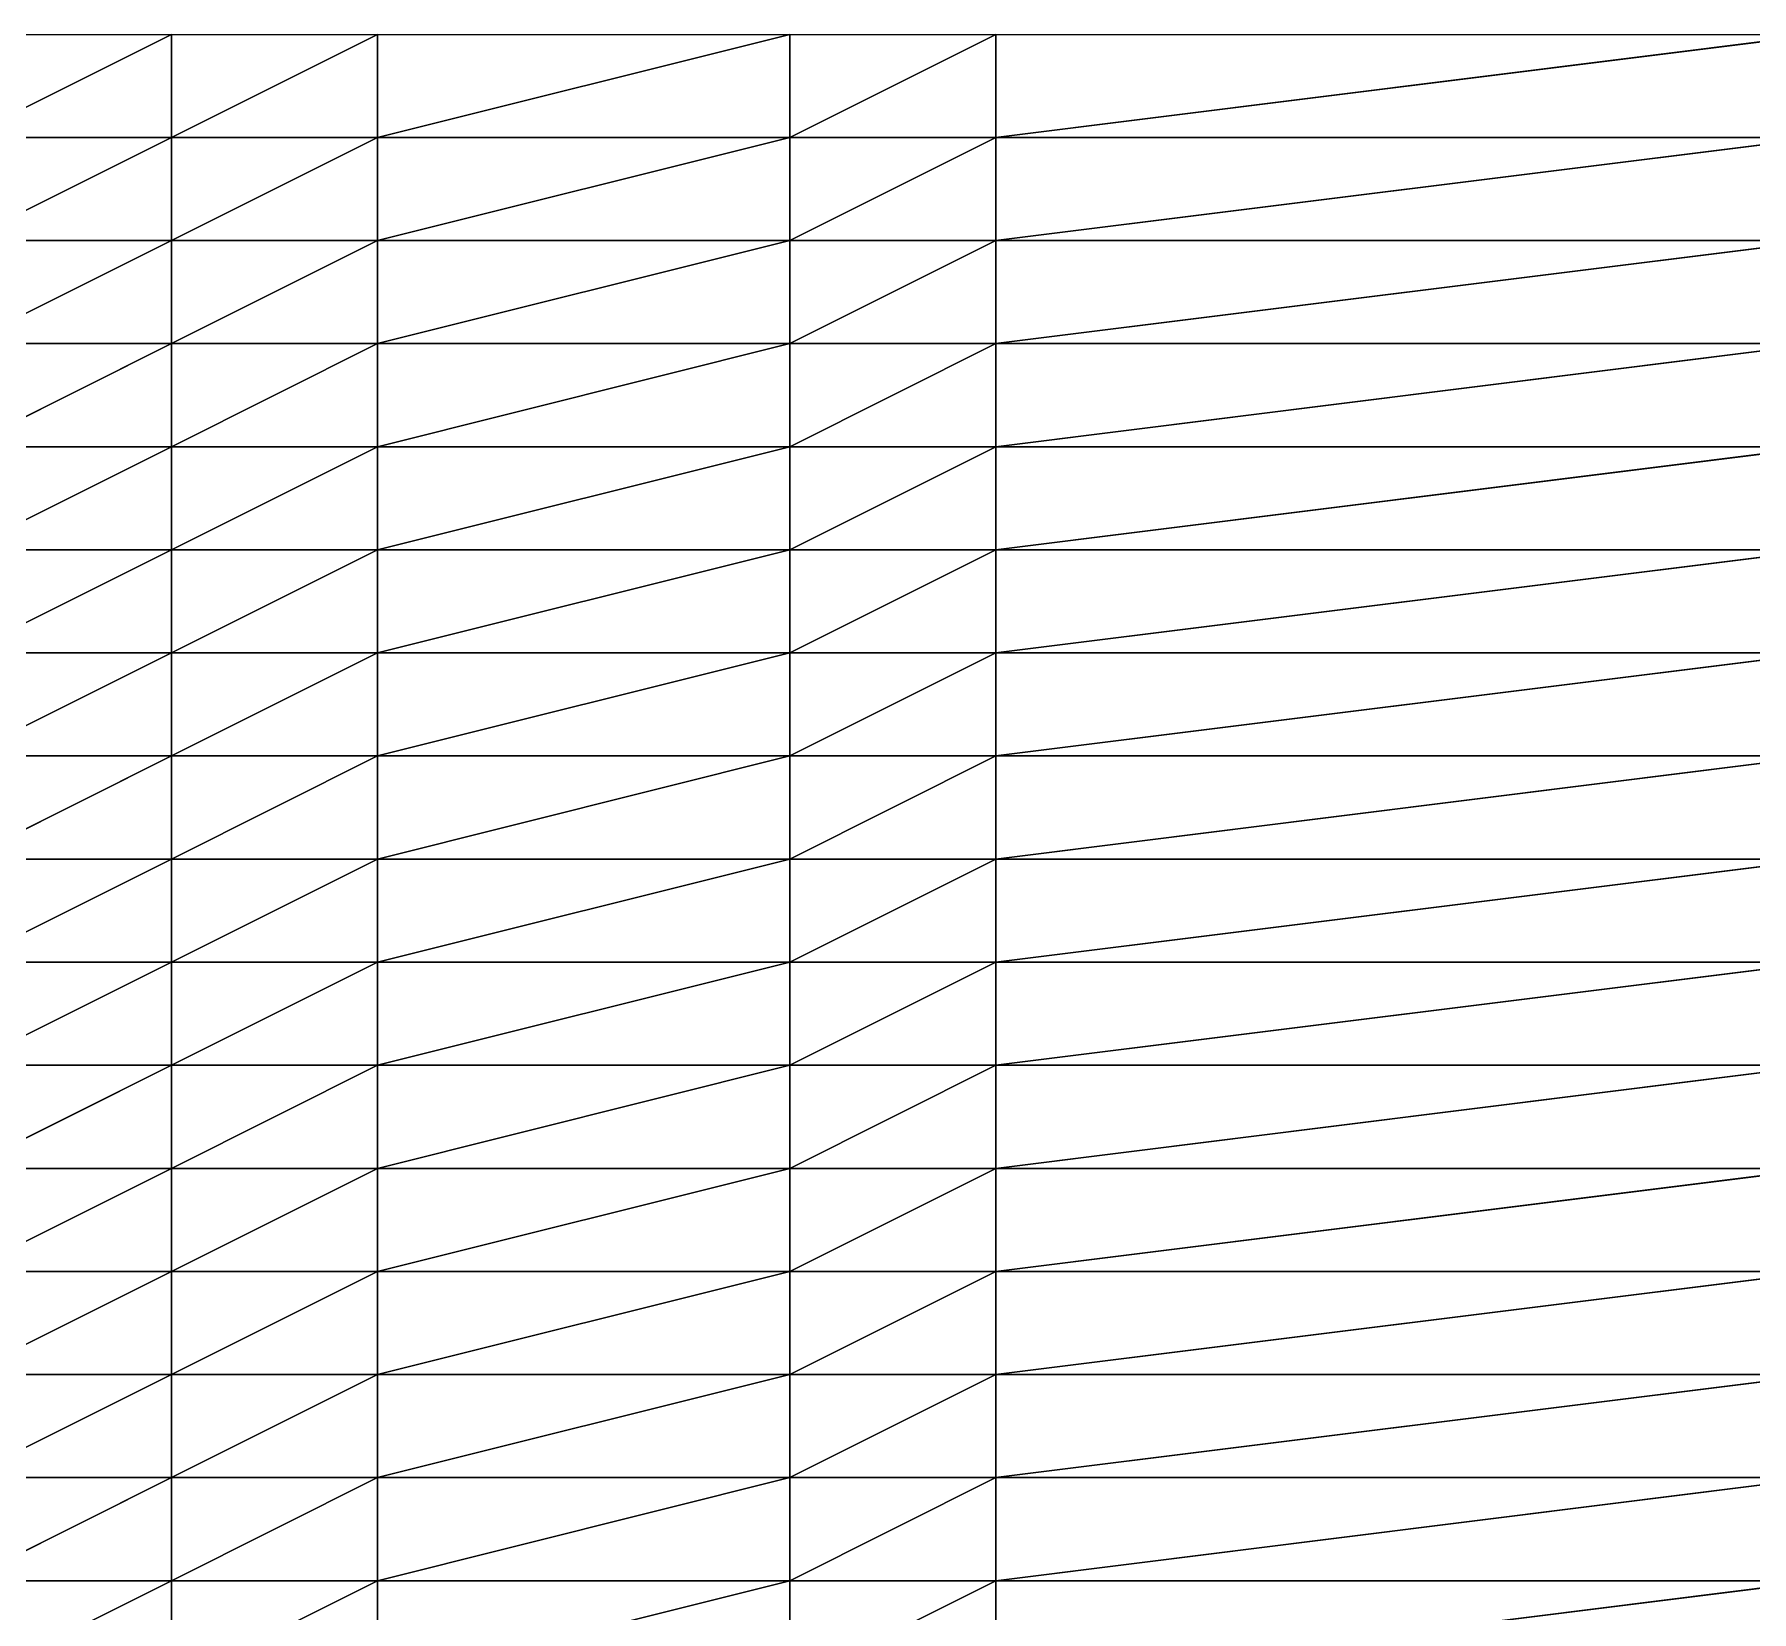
# Model space of a CAD drawing. Header units: metres. Extents: x -2000 to 14750, y -2250 to 1500.
# Drawn here: x 10584 to 12667, y -413 to 1500 of the extents above; entities that cross this region are included whole.
import ezdxf

# ---------------------------------------------------------------- set-up
doc = ezdxf.new("R2010")
doc.units = ezdxf.units.M

msp = doc.modelspace()

# ---------------------------------------------------------------- linework, layer by layer
for p, q in [((10750, 1500, -6502.1377), (10500, 1375, -6492.6436)), ((10500, 1500, -6490.625), (10750, 1500, -6502.1377)), ((10500, 1375, -6492.6436), (10750, 1500, -6502.1377)), ((11000, 1500, -6497.3267), (10750, 1375, -6499.849)), ((10750, 1375, -6499.849), (10750, 1500, -6502.1377)), ((10750, 1500, -6502.1377), (11000, 1500, -6497.3267)), ((10750, 1375, -6499.849), (11000, 1500, -6497.3267)), ((10750, 1500, -6502.1377), (10750, 1375, -6499.849)), ((11500, 1500, -6559.6924), (11000, 1375, -6498.6724)), ((11000, 1375, -6498.6724), (11000, 1500, -6497.3267)), ((11000, 1500, -6497.3267), (11500, 1500, -6559.6924)), ((11000, 1375, -6498.6724), (11500, 1500, -6559.6924)), ((11000, 1500, -6497.3267), (11000, 1375, -6498.6724)), ((11750, 1500, -6411.995), (11500, 1375, -6535.0327)), ((11500, 1375, -6535.0327), (11500, 1500, -6559.6924)), ((11500, 1500, -6559.6924), (11750, 1500, -6411.995)), ((11500, 1375, -6535.0327), (11750, 1500, -6411.995)), ((11500, 1500, -6559.6924), (11500, 1375, -6535.0327)), ((12750, 1500, -6484.8574), (11750, 1375, -6415.735)), ((11750, 1375, -6415.735), (11750, 1500, -6411.995)), ((11750, 1500, -6411.995), (12750, 1500, -6484.8574)), ((11750, 1375, -6415.735), (12750, 1500, -6484.8574)), ((11750, 1500, -6411.995), (11750, 1375, -6415.735)), ((10750, 1375, -6499.849), (10500, 1375, -6492.6436)), ((10750, 1375, -6499.849), (10500, 1250, -6493.486)), ((10500, 1375, -6492.6436), (10750, 1375, -6499.849)), ((10500, 1250, -6493.486), (10750, 1375, -6499.849)), ((11000, 1375, -6498.6724), (10750, 1375, -6499.849)), ((11000, 1375, -6498.6724), (10750, 1250, -6500.11)), ((10750, 1250, -6500.11), (10750, 1375, -6499.849)), ((10750, 1375, -6499.849), (11000, 1375, -6498.6724)), ((10750, 1250, -6500.11), (11000, 1375, -6498.6724)), ((10750, 1375, -6499.849), (10750, 1250, -6500.11)), ((11500, 1375, -6535.0327), (11000, 1375, -6498.6724)), ((11500, 1375, -6535.0327), (11000, 1250, -6493.8247)), ((11000, 1250, -6493.8247), (11000, 1375, -6498.6724)), ((11000, 1375, -6498.6724), (11500, 1375, -6535.0327)), ((11000, 1250, -6493.8247), (11500, 1375, -6535.0327)), ((11000, 1375, -6498.6724), (11000, 1250, -6493.8247)), ((11750, 1375, -6415.735), (11500, 1375, -6535.0327)), ((11750, 1375, -6415.735), (11500, 1250, -6495.4404)), ((11500, 1250, -6495.4404), (11500, 1375, -6535.0327)), ((11500, 1375, -6535.0327), (11750, 1375, -6415.735)), ((11500, 1250, -6495.4404), (11750, 1375, -6415.735)), ((11500, 1375, -6535.0327), (11500, 1250, -6495.4404)), ((12750, 1375, -6487.0405), (11750, 1375, -6415.735)), ((12750, 1375, -6487.0405), (11750, 1250, -6424.437)), ((11750, 1250, -6424.437), (11750, 1375, -6415.735)), ((11750, 1375, -6415.735), (12750, 1375, -6487.0405)), ((11750, 1250, -6424.437), (12750, 1375, -6487.0405)), ((11750, 1375, -6415.735), (11750, 1250, -6424.437)), ((10750, 1250, -6500.11), (10500, 1250, -6493.486)), ((10750, 1250, -6500.11), (10500, 1125, -6492.4014)), ((10500, 1250, -6493.486), (10750, 1250, -6500.11)), ((10500, 1125, -6492.4014), (10750, 1250, -6500.11)), ((11000, 1250, -6493.8247), (10750, 1250, -6500.11)), ((11000, 1250, -6493.8247), (10750, 1125, -6498.1733)), ((10750, 1125, -6498.1733), (10750, 1250, -6500.11)), ((10750, 1250, -6500.11), (11000, 1250, -6493.8247)), ((10750, 1125, -6498.1733), (11000, 1250, -6493.8247)), ((10750, 1250, -6500.11), (10750, 1125, -6498.1733)), ((11500, 1250, -6495.4404), (11000, 1250, -6493.8247)), ((11500, 1250, -6495.4404), (11000, 1125, -6495.8022)), ((11000, 1125, -6495.8022), (11000, 1250, -6493.8247)), ((11000, 1250, -6493.8247), (11500, 1250, -6495.4404)), ((11000, 1125, -6495.8022), (11500, 1250, -6495.4404)), ((11000, 1250, -6493.8247), (11000, 1125, -6495.8022)), ((11750, 1250, -6424.437), (11500, 1250, -6495.4404)), ((11750, 1250, -6424.437), (11500, 1125, -6455.0337)), ((11500, 1125, -6455.0337), (11500, 1250, -6495.4404)), ((11500, 1250, -6495.4404), (11750, 1250, -6424.437)), ((11500, 1125, -6455.0337), (11750, 1250, -6424.437)), ((11500, 1250, -6495.4404), (11500, 1125, -6455.0337)), ((12750, 1250, -6491.1104), (11750, 1250, -6424.437)), ((12750, 1250, -6491.1104), (11750, 1125, -6438.5957)), ((11750, 1125, -6438.5957), (11750, 1250, -6424.437)), ((11750, 1250, -6424.437), (12750, 1250, -6491.1104)), ((11750, 1125, -6438.5957), (12750, 1250, -6491.1104)), ((11750, 1250, -6424.437), (11750, 1125, -6438.5957)), ((10750, 1125, -6498.1733), (10500, 1125, -6492.4014)), ((10750, 1125, -6498.1733), (10500, 1000, -6495.569)), ((10500, 1125, -6492.4014), (10750, 1125, -6498.1733)), ((10500, 1000, -6495.569), (10750, 1125, -6498.1733)), ((11000, 1125, -6495.8022), (10750, 1125, -6498.1733)), ((11000, 1125, -6495.8022), (10750, 1000, -6494.452)), ((10750, 1000, -6494.452), (10750, 1125, -6498.1733)), ((10750, 1125, -6498.1733), (11000, 1125, -6495.8022)), ((10750, 1000, -6494.452), (11000, 1125, -6495.8022)), ((10750, 1125, -6498.1733), (10750, 1000, -6494.452)), ((11500, 1125, -6455.0337), (11000, 1125, -6495.8022)), ((11500, 1125, -6455.0337), (11000, 1000, -6494.145)), ((11000, 1000, -6494.145), (11000, 1125, -6495.8022)), ((11000, 1125, -6495.8022), (11500, 1125, -6455.0337)), ((11000, 1000, -6494.145), (11500, 1125, -6455.0337)), ((11000, 1125, -6495.8022), (11000, 1000, -6494.145)), ((11750, 1125, -6438.5957), (11500, 1125, -6455.0337)), ((11750, 1125, -6438.5957), (11500, 1000, -6428.0625)), ((11500, 1000, -6428.0625), (11500, 1125, -6455.0337)), ((11500, 1125, -6455.0337), (11750, 1125, -6438.5957)), ((11500, 1000, -6428.0625), (11750, 1125, -6438.5957)), ((11500, 1125, -6455.0337), (11500, 1000, -6428.0625)), ((12750, 1125, -6499.007), (11750, 1125, -6438.5957)), ((12750, 1125, -6499.007), (11750, 1000, -6451.408)), ((11750, 1000, -6451.408), (11750, 1125, -6438.5957)), ((11750, 1125, -6438.5957), (12750, 1125, -6499.007)), ((11750, 1000, -6451.408), (12750, 1125, -6499.007)), ((11750, 1125, -6438.5957), (11750, 1000, -6451.408)), ((10750, 1000, -6494.452), (10500, 1000, -6495.569)), ((10750, 1000, -6494.452), (10500, 875, -6499.936)), ((10500, 1000, -6495.569), (10750, 1000, -6494.452)), ((10500, 875, -6499.936), (10750, 1000, -6494.452)), ((11000, 1000, -6494.145), (10750, 1000, -6494.452)), ((11000, 1000, -6494.145), (10750, 875, -6490.8403)), ((10750, 875, -6490.8403), (10750, 1000, -6494.452)), ((10750, 1000, -6494.452), (11000, 1000, -6494.145)), ((10750, 875, -6490.8403), (11000, 1000, -6494.145)), ((10750, 1000, -6494.452), (10750, 875, -6490.8403)), ((11500, 1000, -6428.0625), (11000, 1000, -6494.145)), ((11500, 1000, -6428.0625), (11000, 875, -6490.6436)), ((11000, 875, -6490.6436), (11000, 1000, -6494.145)), ((11000, 1000, -6494.145), (11500, 1000, -6428.0625)), ((11000, 875, -6490.6436), (11500, 1000, -6428.0625)), ((11000, 1000, -6494.145), (11000, 875, -6490.6436)), ((11750, 1000, -6451.408), (11500, 1000, -6428.0625)), ((11750, 1000, -6451.408), (11500, 875, -6418.742)), ((11500, 875, -6418.742), (11500, 1000, -6428.0625)), ((11500, 1000, -6428.0625), (11750, 1000, -6451.408)), ((11500, 875, -6418.742), (11750, 1000, -6451.408)), ((11500, 1000, -6428.0625), (11500, 875, -6418.742)), ((12750, 1000, -6499.638), (11750, 1000, -6451.408)), ((12750, 1000, -6499.638), (11750, 875, -6466.089)), ((11750, 875, -6466.089), (11750, 1000, -6451.408)), ((11750, 1000, -6451.408), (12750, 1000, -6499.638)), ((11750, 875, -6466.089), (12750, 1000, -6499.638)), ((11750, 1000, -6451.408), (11750, 875, -6466.089)), ((10750, 875, -6490.8403), (10500, 875, -6499.936)), ((10750, 875, -6490.8403), (10500, 750, -6500.444)), ((10500, 875, -6499.936), (10750, 875, -6490.8403)), ((10500, 750, -6500.444), (10750, 875, -6490.8403)), ((11000, 875, -6490.6436), (10750, 875, -6490.8403)), ((11000, 875, -6490.6436), (10750, 750, -6485.965)), ((10750, 750, -6485.965), (10750, 875, -6490.8403)), ((10750, 875, -6490.8403), (11000, 875, -6490.6436)), ((10750, 750, -6485.965), (11000, 875, -6490.6436)), ((10750, 875, -6490.8403), (10750, 750, -6485.965)), ((11500, 875, -6418.742), (11000, 875, -6490.6436)), ((11500, 875, -6418.742), (11000, 750, -6489.54)), ((11000, 750, -6489.54), (11000, 875, -6490.6436)), ((11000, 875, -6490.6436), (11500, 875, -6418.742)), ((11000, 750, -6489.54), (11500, 875, -6418.742)), ((11000, 875, -6490.6436), (11000, 750, -6489.54)), ((11750, 875, -6466.089), (11500, 875, -6418.742)), ((11750, 875, -6466.089), (11500, 750, -6417.291)), ((11500, 750, -6417.291), (11500, 875, -6418.742)), ((11500, 875, -6418.742), (11750, 875, -6466.089)), ((11500, 750, -6417.291), (11750, 875, -6466.089)), ((11500, 875, -6418.742), (11500, 750, -6417.291)), ((12750, 875, -6495.7886), (11750, 875, -6466.089)), ((12750, 875, -6495.7886), (11750, 750, -6478.16)), ((11750, 750, -6478.16), (11750, 875, -6466.089)), ((11750, 875, -6466.089), (12750, 875, -6495.7886)), ((11750, 750, -6478.16), (12750, 875, -6495.7886)), ((11750, 875, -6466.089), (11750, 750, -6478.16)), ((10750, 750, -6485.965), (10500, 750, -6500.444)), ((10750, 750, -6485.965), (10500, 625, -6500.3115)), ((10500, 750, -6500.444), (10750, 750, -6485.965)), ((10500, 625, -6500.3115), (10750, 750, -6485.965)), ((11000, 750, -6489.54), (10750, 750, -6485.965)), ((11000, 750, -6489.54), (10750, 625, -6491.9663)), ((10750, 625, -6491.9663), (10750, 750, -6485.965)), ((10750, 750, -6485.965), (11000, 750, -6489.54)), ((10750, 625, -6491.9663), (11000, 750, -6489.54)), ((10750, 750, -6485.965), (10750, 625, -6491.9663)), ((11500, 750, -6417.291), (11000, 750, -6489.54)), ((11500, 750, -6417.291), (11000, 625, -6489.76)), ((11000, 625, -6489.76), (11000, 750, -6489.54)), ((11000, 750, -6489.54), (11500, 750, -6417.291)), ((11000, 625, -6489.76), (11500, 750, -6417.291)), ((11000, 750, -6489.54), (11000, 625, -6489.76)), ((11750, 750, -6478.16), (11500, 750, -6417.291)), ((11750, 750, -6478.16), (11500, 625, -6429.0513)), ((11500, 625, -6429.0513), (11500, 750, -6417.291)), ((11500, 750, -6417.291), (11750, 750, -6478.16)), ((11500, 625, -6429.0513), (11750, 750, -6478.16)), ((11500, 750, -6417.291), (11500, 625, -6429.0513)), ((12750, 750, -6490.3364), (11750, 750, -6478.16)), ((12750, 750, -6490.3364), (11750, 625, -6497.1206)), ((11750, 625, -6497.1206), (11750, 750, -6478.16)), ((11750, 750, -6478.16), (12750, 750, -6490.3364)), ((11750, 625, -6497.1206), (12750, 750, -6490.3364)), ((11750, 750, -6478.16), (11750, 625, -6497.1206)), ((10750, 625, -6491.9663), (10500, 625, -6500.3115)), ((10750, 625, -6491.9663), (10500, 500, -6500.5586)), ((10500, 625, -6500.3115), (10750, 625, -6491.9663)), ((10500, 500, -6500.5586), (10750, 625, -6491.9663)), ((11000, 625, -6489.76), (10750, 625, -6491.9663)), ((11000, 625, -6489.76), (10750, 500, -6495.793)), ((10750, 500, -6495.793), (10750, 625, -6491.9663)), ((10750, 625, -6491.9663), (11000, 625, -6489.76)), ((10750, 500, -6495.793), (11000, 625, -6489.76)), ((10750, 625, -6491.9663), (10750, 500, -6495.793)), ((11500, 625, -6429.0513), (11000, 625, -6489.76)), ((11500, 625, -6429.0513), (11000, 500, -6496.846)), ((11000, 500, -6496.846), (11000, 625, -6489.76)), ((11000, 625, -6489.76), (11500, 625, -6429.0513)), ((11000, 500, -6496.846), (11500, 625, -6429.0513)), ((11000, 625, -6489.76), (11000, 500, -6496.846)), ((11750, 625, -6497.1206), (11500, 625, -6429.0513)), ((11750, 625, -6497.1206), (11500, 500, -6449.5225)), ((11500, 500, -6449.5225), (11500, 625, -6429.0513)), ((11500, 625, -6429.0513), (11750, 625, -6497.1206)), ((11500, 500, -6449.5225), (11750, 625, -6497.1206)), ((11500, 625, -6429.0513), (11500, 500, -6449.5225)), ((12750, 625, -6489.0825), (11750, 625, -6497.1206)), ((12750, 625, -6489.0825), (11750, 500, -6511.586)), ((11750, 500, -6511.586), (11750, 625, -6497.1206)), ((11750, 625, -6497.1206), (12750, 625, -6489.0825)), ((11750, 500, -6511.586), (12750, 625, -6489.0825)), ((11750, 625, -6497.1206), (11750, 500, -6511.586)), ((10750, 500, -6495.793), (10500, 500, -6500.5586)), ((10750, 500, -6495.793), (10500, 375, -6503.2773)), ((10500, 500, -6500.5586), (10750, 500, -6495.793)), ((10500, 375, -6503.2773), (10750, 500, -6495.793)), ((11000, 500, -6496.846), (10750, 500, -6495.793)), ((11000, 500, -6496.846), (10750, 375, -6501.625)), ((10750, 375, -6501.625), (10750, 500, -6495.793)), ((10750, 500, -6495.793), (11000, 500, -6496.846)), ((10750, 375, -6501.625), (11000, 500, -6496.846)), ((10750, 500, -6495.793), (10750, 375, -6501.625)), ((11500, 500, -6449.5225), (11000, 500, -6496.846)), ((11500, 500, -6449.5225), (11000, 375, -6505.443)), ((11000, 375, -6505.443), (11000, 500, -6496.846)), ((11000, 500, -6496.846), (11500, 500, -6449.5225)), ((11000, 375, -6505.443), (11500, 500, -6449.5225)), ((11000, 500, -6496.846), (11000, 375, -6505.443)), ((11750, 500, -6511.586), (11500, 500, -6449.5225)), ((11750, 500, -6511.586), (11500, 375, -6482.4907)), ((11500, 375, -6482.4907), (11500, 500, -6449.5225)), ((11500, 500, -6449.5225), (11750, 500, -6511.586)), ((11500, 375, -6482.4907), (11750, 500, -6511.586)), ((11500, 500, -6449.5225), (11500, 375, -6482.4907)), ((12750, 500, -6485.878), (11750, 500, -6511.586)), ((12750, 500, -6485.878), (11750, 375, -6527.159)), ((11750, 375, -6527.159), (11750, 500, -6511.586)), ((11750, 500, -6511.586), (12750, 500, -6485.878)), ((11750, 375, -6527.159), (12750, 500, -6485.878)), ((11750, 500, -6511.586), (11750, 375, -6527.159)), ((10750, 375, -6501.625), (10500, 375, -6503.2773)), ((10750, 375, -6501.625), (10500, 250, -6506.5093)), ((10500, 375, -6503.2773), (10750, 375, -6501.625)), ((10500, 250, -6506.5093), (10750, 375, -6501.625)), ((11000, 375, -6505.443), (10750, 375, -6501.625)), ((11000, 375, -6505.443), (10750, 250, -6504.2666)), ((10750, 250, -6504.2666), (10750, 375, -6501.625)), ((10750, 375, -6501.625), (11000, 375, -6505.443)), ((10750, 250, -6504.2666), (11000, 375, -6505.443)), ((10750, 375, -6501.625), (10750, 250, -6504.2666)), ((11500, 375, -6482.4907), (11000, 375, -6505.443)), ((11500, 375, -6482.4907), (11000, 250, -6511.934)), ((11000, 250, -6511.934), (11000, 375, -6505.443)), ((11000, 375, -6505.443), (11500, 375, -6482.4907)), ((11000, 250, -6511.934), (11500, 375, -6482.4907)), ((11000, 375, -6505.443), (11000, 250, -6511.934)), ((11750, 375, -6527.159), (11500, 375, -6482.4907)), ((11750, 375, -6527.159), (11500, 250, -6519.716)), ((11500, 250, -6519.716), (11500, 375, -6482.4907)), ((11500, 375, -6482.4907), (11750, 375, -6527.159)), ((11500, 250, -6519.716), (11750, 375, -6527.159)), ((11500, 375, -6482.4907), (11500, 250, -6519.716)), ((12750, 375, -6487.21), (11750, 375, -6527.159)), ((12750, 375, -6487.21), (11750, 250, -6543.634)), ((11750, 250, -6543.634), (11750, 375, -6527.159)), ((11750, 375, -6527.159), (12750, 375, -6487.21)), ((11750, 250, -6543.634), (12750, 375, -6487.21)), ((11750, 375, -6527.159), (11750, 250, -6543.634)), ((10750, 250, -6504.2666), (10500, 250, -6506.5093)), ((10750, 250, -6504.2666), (10500, 125, -6505.8135)), ((10500, 250, -6506.5093), (10750, 250, -6504.2666)), ((10500, 125, -6505.8135), (10750, 250, -6504.2666)), ((11000, 250, -6511.934), (10750, 250, -6504.2666)), ((11000, 250, -6511.934), (10750, 125, -6502.4263)), ((10750, 125, -6502.4263), (10750, 250, -6504.2666)), ((10750, 250, -6504.2666), (11000, 250, -6511.934)), ((10750, 125, -6502.4263), (11000, 250, -6511.934)), ((10750, 250, -6504.2666), (10750, 125, -6502.4263)), ((11500, 250, -6519.716), (11000, 250, -6511.934)), ((11500, 250, -6519.716), (11000, 125, -6510.3315)), ((11000, 125, -6510.3315), (11000, 250, -6511.934)), ((11000, 250, -6511.934), (11500, 250, -6519.716)), ((11000, 125, -6510.3315), (11500, 250, -6519.716)), ((11000, 250, -6511.934), (11000, 125, -6510.3315)), ((11750, 250, -6543.634), (11500, 250, -6519.716)), ((11750, 250, -6543.634), (11500, 125, -6555.8013)), ((11500, 125, -6555.8013), (11500, 250, -6519.716)), ((11500, 250, -6519.716), (11750, 250, -6543.634)), ((11500, 125, -6555.8013), (11750, 250, -6543.634)), ((11500, 250, -6519.716), (11500, 125, -6555.8013)), ((12750, 250, -6486.67), (11750, 250, -6543.634)), ((12750, 250, -6486.67), (11750, 125, -6555.1836)), ((11750, 125, -6555.1836), (11750, 250, -6543.634)), ((11750, 250, -6543.634), (12750, 250, -6486.67)), ((11750, 125, -6555.1836), (12750, 250, -6486.67)), ((11750, 250, -6543.634), (11750, 125, -6555.1836)), ((10750, 125, -6502.4263), (10500, 125, -6505.8135)), ((10750, 125, -6502.4263), (10500, 0, -6505.191)), ((10500, 125, -6505.8135), (10750, 125, -6502.4263)), ((10500, 0, -6505.191), (10750, 125, -6502.4263)), ((11000, 125, -6510.3315), (10750, 125, -6502.4263)), ((11000, 125, -6510.3315), (10750, 0, -6501.1396)), ((10750, 0, -6501.1396), (10750, 125, -6502.4263)), ((10750, 125, -6502.4263), (11000, 125, -6510.3315)), ((10750, 0, -6501.1396), (11000, 125, -6510.3315)), ((10750, 125, -6502.4263), (10750, 0, -6501.1396)), ((11500, 125, -6555.8013), (11000, 125, -6510.3315)), ((11500, 125, -6555.8013), (11000, 0, -6512.5747)), ((11000, 0, -6512.5747), (11000, 125, -6510.3315)), ((11000, 125, -6510.3315), (11500, 125, -6555.8013)), ((11000, 0, -6512.5747), (11500, 125, -6555.8013)), ((11000, 125, -6510.3315), (11000, 0, -6512.5747)), ((11750, 125, -6555.1836), (11500, 125, -6555.8013)), ((11750, 125, -6555.1836), (11500, 0, -6582.1733)), ((11500, 0, -6582.1733), (11500, 125, -6555.8013)), ((11500, 125, -6555.8013), (11750, 125, -6555.1836)), ((11500, 0, -6582.1733), (11750, 125, -6555.1836)), ((11500, 125, -6555.8013), (11500, 0, -6582.1733)), ((12750, 125, -6485.855), (11750, 125, -6555.1836)), ((12750, 125, -6485.855), (11750, 0, -6565.0117)), ((11750, 0, -6565.0117), (11750, 125, -6555.1836)), ((11750, 125, -6555.1836), (12750, 125, -6485.855)), ((11750, 0, -6565.0117), (12750, 125, -6485.855)), ((11750, 125, -6555.1836), (11750, 0, -6565.0117)), ((10750, 0, -6501.1396), (10500, 0, -6505.191)), ((10750, 0, -6501.1396), (10500, -125, -6503.0166)), ((10500, 0, -6505.191), (10750, 0, -6501.1396)), ((10500, -125, -6503.0166), (10750, 0, -6501.1396)), ((11000, 0, -6512.5747), (10750, 0, -6501.1396)), ((11000, 0, -6512.5747), (10750, -125, -6498.8325)), ((10750, -125, -6498.8325), (10750, 0, -6501.1396)), ((10750, 0, -6501.1396), (11000, 0, -6512.5747)), ((10750, -125, -6498.8325), (11000, 0, -6512.5747)), ((10750, 0, -6501.1396), (10750, -125, -6498.8325)), ((11500, 0, -6582.1733), (11000, 0, -6512.5747)), ((11500, 0, -6582.1733), (11000, -125, -6514.703)), ((11000, -125, -6514.703), (11000, 0, -6512.5747)), ((11000, 0, -6512.5747), (11500, 0, -6582.1733)), ((11000, -125, -6514.703), (11500, 0, -6582.1733)), ((11000, 0, -6512.5747), (11000, -125, -6514.703)), ((11750, 0, -6565.0117), (11500, 0, -6582.1733)), ((11750, 0, -6565.0117), (11500, -125, -6590.6924)), ((11500, -125, -6590.6924), (11500, 0, -6582.1733)), ((11500, 0, -6582.1733), (11750, 0, -6565.0117)), ((11500, -125, -6590.6924), (11750, 0, -6565.0117)), ((11500, 0, -6582.1733), (11500, -125, -6590.6924)), ((12750, 0, -6490.6523), (11750, 0, -6565.0117)), ((12750, 0, -6490.6523), (11750, -125, -6570.573)), ((11750, -125, -6570.573), (11750, 0, -6565.0117)), ((11750, 0, -6565.0117), (12750, 0, -6490.6523)), ((11750, -125, -6570.573), (12750, 0, -6490.6523)), ((11750, 0, -6565.0117), (11750, -125, -6570.573)), ((10750, -125, -6498.8325), (10500, -125, -6503.0166)), ((10750, -125, -6498.8325), (10500, -250, -6507.5576)), ((10500, -125, -6503.0166), (10750, -125, -6498.8325)), ((10500, -250, -6507.5576), (10750, -125, -6498.8325)), ((11000, -125, -6514.703), (10750, -125, -6498.8325)), ((11000, -125, -6514.703), (10750, -250, -6503.511)), ((10750, -250, -6503.511), (10750, -125, -6498.8325)), ((10750, -125, -6498.8325), (11000, -125, -6514.703)), ((10750, -250, -6503.511), (11000, -125, -6514.703)), ((10750, -125, -6498.8325), (10750, -250, -6503.511)), ((11500, -125, -6590.6924), (11000, -125, -6514.703)), ((11500, -125, -6590.6924), (11000, -250, -6513.6094)), ((11000, -250, -6513.6094), (11000, -125, -6514.703)), ((11000, -125, -6514.703), (11500, -125, -6590.6924)), ((11000, -250, -6513.6094), (11500, -125, -6590.6924)), ((11000, -125, -6514.703), (11000, -250, -6513.6094)), ((11750, -125, -6570.573), (11500, -125, -6590.6924)), ((11750, -125, -6570.573), (11500, -250, -6588.9067)), ((11500, -250, -6588.9067), (11500, -125, -6590.6924)), ((11500, -125, -6590.6924), (11750, -125, -6570.573)), ((11500, -250, -6588.9067), (11750, -125, -6570.573)), ((11500, -125, -6590.6924), (11500, -250, -6588.9067)), ((12750, -125, -6498.6313), (11750, -125, -6570.573)), ((12750, -125, -6498.6313), (11750, -250, -6575.165)), ((11750, -250, -6575.165), (11750, -125, -6570.573)), ((11750, -125, -6570.573), (12750, -125, -6498.6313)), ((11750, -250, -6575.165), (12750, -125, -6498.6313)), ((11750, -125, -6570.573), (11750, -250, -6575.165)), ((10750, -250, -6503.511), (10500, -250, -6507.5576)), ((10750, -250, -6503.511), (10500, -375, -6500.3203)), ((10500, -250, -6507.5576), (10750, -250, -6503.511)), ((10500, -375, -6500.3203), (10750, -250, -6503.511)), ((11000, -250, -6513.6094), (10750, -250, -6503.511)), ((11000, -250, -6513.6094), (10750, -375, -6504.628)), ((10750, -375, -6504.628), (10750, -250, -6503.511)), ((10750, -250, -6503.511), (11000, -250, -6513.6094)), ((10750, -375, -6504.628), (11000, -250, -6513.6094)), ((10750, -250, -6503.511), (10750, -375, -6504.628)), ((11500, -250, -6588.9067), (11000, -250, -6513.6094)), ((11500, -250, -6588.9067), (11000, -375, -6509.9883)), ((11000, -375, -6509.9883), (11000, -250, -6513.6094)), ((11000, -250, -6513.6094), (11500, -250, -6588.9067)), ((11000, -375, -6509.9883), (11500, -250, -6588.9067)), ((11000, -250, -6513.6094), (11000, -375, -6509.9883)), ((11750, -250, -6575.165), (11500, -250, -6588.9067)), ((11750, -250, -6575.165), (11500, -375, -6583.7705)), ((11500, -375, -6583.7705), (11500, -250, -6588.9067)), ((11500, -250, -6588.9067), (11750, -250, -6575.165)), ((11500, -375, -6583.7705), (11750, -250, -6575.165)), ((11500, -250, -6588.9067), (11500, -375, -6583.7705)), ((12750, -250, -6513.106), (11750, -250, -6575.165)), ((12750, -250, -6513.106), (11750, -375, -6574.263)), ((11750, -375, -6574.263), (11750, -250, -6575.165)), ((11750, -250, -6575.165), (12750, -250, -6513.106)), ((11750, -375, -6574.263), (12750, -250, -6513.106)), ((11750, -250, -6575.165), (11750, -375, -6574.263)), ((10750, -375, -6504.628), (10500, -375, -6500.3203)), ((10750, -375, -6504.628), (10500, -500, -6492.909)), ((10500, -375, -6500.3203), (10750, -375, -6504.628)), ((10500, -500, -6492.909), (10750, -375, -6504.628)), ((11000, -375, -6509.9883), (10750, -375, -6504.628)), ((11000, -375, -6509.9883), (10750, -500, -6507.027)), ((10750, -500, -6507.027), (10750, -375, -6504.628)), ((10750, -375, -6504.628), (11000, -375, -6509.9883)), ((10750, -500, -6507.027), (11000, -375, -6509.9883)), ((10750, -375, -6504.628), (10750, -500, -6507.027)), ((11500, -375, -6583.7705), (11000, -375, -6509.9883)), ((11500, -375, -6583.7705), (11000, -500, -6504.413)), ((11000, -500, -6504.413), (11000, -375, -6509.9883)), ((11000, -375, -6509.9883), (11500, -375, -6583.7705)), ((11000, -500, -6504.413), (11500, -375, -6583.7705)), ((11000, -375, -6509.9883), (11000, -500, -6504.413)), ((11750, -375, -6574.263), (11500, -375, -6583.7705)), ((11750, -375, -6574.263), (11500, -500, -6574.506)), ((11500, -500, -6574.506), (11500, -375, -6583.7705)), ((11500, -375, -6583.7705), (11750, -375, -6574.263)), ((11500, -500, -6574.506), (11750, -375, -6574.263)), ((11500, -375, -6583.7705), (11500, -500, -6574.506)), ((12750, -375, -6520.416), (11750, -375, -6574.263)), ((12750, -375, -6520.416), (11750, -500, -6573.8145)), ((11750, -500, -6573.8145), (11750, -375, -6574.263)), ((11750, -375, -6574.263), (12750, -375, -6520.416)), ((11750, -500, -6573.8145), (12750, -375, -6520.416)), ((11750, -375, -6574.263), (11750, -500, -6573.8145))]:
    msp.add_line(p, q)
for points in [[(10750, 1500, -6502.1377), (10500, 1375, -6492.6436), (10500, 1500, -6490.625), (10500, 1500.0001, -6490.625)], [(10500, 1375, -6492.6436), (10750, 1500, -6502.1377), (10750, 1375, -6499.849), (10750, 1375.0001, -6499.849)], [(11000, 1500, -6497.3267), (10750, 1375, -6499.849), (10750, 1500, -6502.1377), (10750, 1500.0001, -6502.1377)], [(10750, 1375, -6499.849), (11000, 1500, -6497.3267), (11000, 1375, -6498.6724), (11000, 1375.0001, -6498.6724)], [(11500, 1500, -6559.6924), (11000, 1375, -6498.6724), (11000, 1500, -6497.3267), (11000, 1500.0001, -6497.3267)], [(11000, 1375, -6498.6724), (11500, 1500, -6559.6924), (11500, 1375, -6535.0327), (11500, 1375.0001, -6535.0327)], [(11750, 1500, -6411.995), (11500, 1375, -6535.0327), (11500, 1500, -6559.6924), (11500, 1500.0001, -6559.6924)], [(11500, 1375, -6535.0327), (11750, 1500, -6411.995), (11750, 1375, -6415.735), (11750, 1375.0001, -6415.735)], [(12750, 1500, -6484.8574), (11750, 1375, -6415.735), (11750, 1500, -6411.995), (11750, 1500.0001, -6411.995)], [(11750, 1375, -6415.735), (12750, 1500, -6484.8574), (12750, 1375, -6487.0405), (12750, 1375.0001, -6487.0405)], [(10750, 1375, -6499.849), (10500, 1250, -6493.486), (10500, 1375, -6492.6436), (10500, 1375.0001, -6492.6436)], [(10500, 1250, -6493.486), (10750, 1375, -6499.849), (10750, 1250, -6500.11), (10750, 1250.0001, -6500.11)], [(11000, 1375, -6498.6724), (10750, 1250, -6500.11), (10750, 1375, -6499.849), (10750, 1375.0001, -6499.849)], [(10750, 1250, -6500.11), (11000, 1375, -6498.6724), (11000, 1250, -6493.8247), (11000, 1250.0001, -6493.8247)], [(11500, 1375, -6535.0327), (11000, 1250, -6493.8247), (11000, 1375, -6498.6724), (11000, 1375.0001, -6498.6724)], [(11000, 1250, -6493.8247), (11500, 1375, -6535.0327), (11500, 1250, -6495.4404), (11500, 1250.0001, -6495.4404)], [(11750, 1375, -6415.735), (11500, 1250, -6495.4404), (11500, 1375, -6535.0327), (11500, 1375.0001, -6535.0327)], [(11500, 1250, -6495.4404), (11750, 1375, -6415.735), (11750, 1250, -6424.437), (11750, 1250.0001, -6424.437)], [(12750, 1375, -6487.0405), (11750, 1250, -6424.437), (11750, 1375, -6415.735), (11750, 1375.0001, -6415.735)], [(11750, 1250, -6424.437), (12750, 1375, -6487.0405), (12750, 1250, -6491.1104), (12750, 1250.0001, -6491.1104)], [(10750, 1250, -6500.11), (10500, 1125, -6492.4014), (10500, 1250, -6493.486), (10500, 1250.0001, -6493.486)], [(10500, 1125, -6492.4014), (10750, 1250, -6500.11), (10750, 1125, -6498.1733), (10750, 1125.0001, -6498.1733)], [(11000, 1250, -6493.8247), (10750, 1125, -6498.1733), (10750, 1250, -6500.11), (10750, 1250.0001, -6500.11)], [(10750, 1125, -6498.1733), (11000, 1250, -6493.8247), (11000, 1125, -6495.8022), (11000, 1125.0001, -6495.8022)], [(11500, 1250, -6495.4404), (11000, 1125, -6495.8022), (11000, 1250, -6493.8247), (11000, 1250.0001, -6493.8247)], [(11000, 1125, -6495.8022), (11500, 1250, -6495.4404), (11500, 1125, -6455.0337), (11500, 1125.0001, -6455.0337)], [(11750, 1250, -6424.437), (11500, 1125, -6455.0337), (11500, 1250, -6495.4404), (11500, 1250.0001, -6495.4404)], [(11500, 1125, -6455.0337), (11750, 1250, -6424.437), (11750, 1125, -6438.5957), (11750, 1125.0001, -6438.5957)], [(12750, 1250, -6491.1104), (11750, 1125, -6438.5957), (11750, 1250, -6424.437), (11750, 1250.0001, -6424.437)], [(11750, 1125, -6438.5957), (12750, 1250, -6491.1104), (12750, 1125, -6499.007), (12750, 1125.0001, -6499.007)], [(10750, 1125, -6498.1733), (10500, 1000, -6495.569), (10500, 1125, -6492.4014), (10500, 1125.0001, -6492.4014)], [(10500, 1000, -6495.569), (10750, 1125, -6498.1733), (10750, 1000, -6494.452), (10750, 1000.0001, -6494.452)], [(11000, 1125, -6495.8022), (10750, 1000, -6494.452), (10750, 1125, -6498.1733), (10750, 1125.0001, -6498.1733)], [(10750, 1000, -6494.452), (11000, 1125, -6495.8022), (11000, 1000, -6494.145), (11000, 1000.0001, -6494.145)], [(11500, 1125, -6455.0337), (11000, 1000, -6494.145), (11000, 1125, -6495.8022), (11000, 1125.0001, -6495.8022)], [(11000, 1000, -6494.145), (11500, 1125, -6455.0337), (11500, 1000, -6428.0625), (11500, 1000.0001, -6428.0625)], [(11750, 1125, -6438.5957), (11500, 1000, -6428.0625), (11500, 1125, -6455.0337), (11500, 1125.0001, -6455.0337)], [(11500, 1000, -6428.0625), (11750, 1125, -6438.5957), (11750, 1000, -6451.408), (11750, 1000.0001, -6451.408)], [(12750, 1125, -6499.007), (11750, 1000, -6451.408), (11750, 1125, -6438.5957), (11750, 1125.0001, -6438.5957)], [(11750, 1000, -6451.408), (12750, 1125, -6499.007), (12750, 1000, -6499.638), (12750, 1000.0001, -6499.638)], [(10750, 1000, -6494.452), (10500, 875, -6499.936), (10500, 1000, -6495.569), (10500, 1000.0001, -6495.569)], [(10500, 875, -6499.936), (10750, 1000, -6494.452), (10750, 875, -6490.8403), (10750, 875.0001, -6490.8403)], [(11000, 1000, -6494.145), (10750, 875, -6490.8403), (10750, 1000, -6494.452), (10750, 1000.0001, -6494.452)], [(10750, 875, -6490.8403), (11000, 1000, -6494.145), (11000, 875, -6490.6436), (11000, 875.0001, -6490.6436)], [(11500, 1000, -6428.0625), (11000, 875, -6490.6436), (11000, 1000, -6494.145), (11000, 1000.0001, -6494.145)], [(11000, 875, -6490.6436), (11500, 1000, -6428.0625), (11500, 875, -6418.742), (11500, 875.0001, -6418.742)], [(11750, 1000, -6451.408), (11500, 875, -6418.742), (11500, 1000, -6428.0625), (11500, 1000.0001, -6428.0625)], [(11500, 875, -6418.742), (11750, 1000, -6451.408), (11750, 875, -6466.089), (11750, 875.0001, -6466.089)], [(12750, 1000, -6499.638), (11750, 875, -6466.089), (11750, 1000, -6451.408), (11750, 1000.0001, -6451.408)], [(11750, 875, -6466.089), (12750, 1000, -6499.638), (12750, 875, -6495.7886), (12750, 875.0001, -6495.7886)], [(10750, 875, -6490.8403), (10500, 750, -6500.444), (10500, 875, -6499.936), (10500, 875.0001, -6499.936)], [(10500, 750, -6500.444), (10750, 875, -6490.8403), (10750, 750, -6485.965), (10750, 750.0001, -6485.965)], [(11000, 875, -6490.6436), (10750, 750, -6485.965), (10750, 875, -6490.8403), (10750, 875.0001, -6490.8403)], [(10750, 750, -6485.965), (11000, 875, -6490.6436), (11000, 750, -6489.54), (11000, 750.0001, -6489.54)], [(11500, 875, -6418.742), (11000, 750, -6489.54), (11000, 875, -6490.6436), (11000, 875.0001, -6490.6436)], [(11000, 750, -6489.54), (11500, 875, -6418.742), (11500, 750, -6417.291), (11500, 750.0001, -6417.291)], [(11750, 875, -6466.089), (11500, 750, -6417.291), (11500, 875, -6418.742), (11500, 875.0001, -6418.742)], [(11500, 750, -6417.291), (11750, 875, -6466.089), (11750, 750, -6478.16), (11750, 750.0001, -6478.16)], [(12750, 875, -6495.7886), (11750, 750, -6478.16), (11750, 875, -6466.089), (11750, 875.0001, -6466.089)], [(11750, 750, -6478.16), (12750, 875, -6495.7886), (12750, 750, -6490.3364), (12750, 750.0001, -6490.3364)], [(10750, 750, -6485.965), (10500, 625, -6500.3115), (10500, 750, -6500.444), (10500, 750.0001, -6500.444)], [(10500, 625, -6500.3115), (10750, 750, -6485.965), (10750, 625, -6491.9663), (10750, 625.0001, -6491.9663)], [(11000, 750, -6489.54), (10750, 625, -6491.9663), (10750, 750, -6485.965), (10750, 750.0001, -6485.965)], [(10750, 625, -6491.9663), (11000, 750, -6489.54), (11000, 625, -6489.76), (11000, 625.0001, -6489.76)], [(11500, 750, -6417.291), (11000, 625, -6489.76), (11000, 750, -6489.54), (11000, 750.0001, -6489.54)], [(11000, 625, -6489.76), (11500, 750, -6417.291), (11500, 625, -6429.0513), (11500, 625.0001, -6429.0513)], [(11750, 750, -6478.16), (11500, 625, -6429.0513), (11500, 750, -6417.291), (11500, 750.0001, -6417.291)], [(11500, 625, -6429.0513), (11750, 750, -6478.16), (11750, 625, -6497.1206), (11750, 625.0001, -6497.1206)], [(12750, 750, -6490.3364), (11750, 625, -6497.1206), (11750, 750, -6478.16), (11750, 750.0001, -6478.16)], [(11750, 625, -6497.1206), (12750, 750, -6490.3364), (12750, 625, -6489.0825), (12750, 625.0001, -6489.0825)], [(10750, 625, -6491.9663), (10500, 500, -6500.5586), (10500, 625, -6500.3115), (10500, 625.0001, -6500.3115)], [(10500, 500, -6500.5586), (10750, 625, -6491.9663), (10750, 500, -6495.793), (10750, 500.0001, -6495.793)], [(11000, 625, -6489.76), (10750, 500, -6495.793), (10750, 625, -6491.9663), (10750, 625.0001, -6491.9663)], [(10750, 500, -6495.793), (11000, 625, -6489.76), (11000, 500, -6496.846), (11000, 500.0001, -6496.846)], [(11500, 625, -6429.0513), (11000, 500, -6496.846), (11000, 625, -6489.76), (11000, 625.0001, -6489.76)], [(11000, 500, -6496.846), (11500, 625, -6429.0513), (11500, 500, -6449.5225), (11500, 500.0001, -6449.5225)], [(11750, 625, -6497.1206), (11500, 500, -6449.5225), (11500, 625, -6429.0513), (11500, 625.0001, -6429.0513)], [(11500, 500, -6449.5225), (11750, 625, -6497.1206), (11750, 500, -6511.586), (11750, 500.0001, -6511.586)], [(12750, 625, -6489.0825), (11750, 500, -6511.586), (11750, 625, -6497.1206), (11750, 625.0001, -6497.1206)], [(11750, 500, -6511.586), (12750, 625, -6489.0825), (12750, 500, -6485.878), (12750, 500.0001, -6485.878)], [(10750, 500, -6495.793), (10500, 375, -6503.2773), (10500, 500, -6500.5586), (10500, 500.0001, -6500.5586)], [(10500, 375, -6503.2773), (10750, 500, -6495.793), (10750, 375, -6501.625), (10750, 375.0001, -6501.625)], [(11000, 500, -6496.846), (10750, 375, -6501.625), (10750, 500, -6495.793), (10750, 500.0001, -6495.793)], [(10750, 375, -6501.625), (11000, 500, -6496.846), (11000, 375, -6505.443), (11000, 375.0001, -6505.443)], [(11500, 500, -6449.5225), (11000, 375, -6505.443), (11000, 500, -6496.846), (11000, 500.0001, -6496.846)], [(11000, 375, -6505.443), (11500, 500, -6449.5225), (11500, 375, -6482.4907), (11500, 375.0001, -6482.4907)], [(11750, 500, -6511.586), (11500, 375, -6482.4907), (11500, 500, -6449.5225), (11500, 500.0001, -6449.5225)], [(11500, 375, -6482.4907), (11750, 500, -6511.586), (11750, 375, -6527.159), (11750, 375.0001, -6527.159)], [(12750, 500, -6485.878), (11750, 375, -6527.159), (11750, 500, -6511.586), (11750, 500.0001, -6511.586)], [(11750, 375, -6527.159), (12750, 500, -6485.878), (12750, 375, -6487.21), (12750, 375.0001, -6487.21)], [(10750, 375, -6501.625), (10500, 250, -6506.5093), (10500, 375, -6503.2773), (10500, 375.0001, -6503.2773)], [(10500, 250, -6506.5093), (10750, 375, -6501.625), (10750, 250, -6504.2666), (10750, 250.0001, -6504.2666)], [(11000, 375, -6505.443), (10750, 250, -6504.2666), (10750, 375, -6501.625), (10750, 375.0001, -6501.625)], [(10750, 250, -6504.2666), (11000, 375, -6505.443), (11000, 250, -6511.934), (11000, 250.0001, -6511.934)], [(11500, 375, -6482.4907), (11000, 250, -6511.934), (11000, 375, -6505.443), (11000, 375.0001, -6505.443)], [(11000, 250, -6511.934), (11500, 375, -6482.4907), (11500, 250, -6519.716), (11500, 250.0001, -6519.716)], [(11750, 375, -6527.159), (11500, 250, -6519.716), (11500, 375, -6482.4907), (11500, 375.0001, -6482.4907)], [(11500, 250, -6519.716), (11750, 375, -6527.159), (11750, 250, -6543.634), (11750, 250.0001, -6543.634)], [(12750, 375, -6487.21), (11750, 250, -6543.634), (11750, 375, -6527.159), (11750, 375.0001, -6527.159)], [(11750, 250, -6543.634), (12750, 375, -6487.21), (12750, 250, -6486.67), (12750, 250.0001, -6486.67)], [(10750, 250, -6504.2666), (10500, 125, -6505.8135), (10500, 250, -6506.5093), (10500, 250.0001, -6506.5093)], [(10500, 125, -6505.8135), (10750, 250, -6504.2666), (10750, 125, -6502.4263), (10750, 125.0001, -6502.4263)], [(11000, 250, -6511.934), (10750, 125, -6502.4263), (10750, 250, -6504.2666), (10750, 250.0001, -6504.2666)], [(10750, 125, -6502.4263), (11000, 250, -6511.934), (11000, 125, -6510.3315), (11000, 125.0001, -6510.3315)], [(11500, 250, -6519.716), (11000, 125, -6510.3315), (11000, 250, -6511.934), (11000, 250.0001, -6511.934)], [(11000, 125, -6510.3315), (11500, 250, -6519.716), (11500, 125, -6555.8013), (11500, 125.0001, -6555.8013)], [(11750, 250, -6543.634), (11500, 125, -6555.8013), (11500, 250, -6519.716), (11500, 250.0001, -6519.716)], [(11500, 125, -6555.8013), (11750, 250, -6543.634), (11750, 125, -6555.1836), (11750, 125.0001, -6555.1836)], [(12750, 250, -6486.67), (11750, 125, -6555.1836), (11750, 250, -6543.634), (11750, 250.0001, -6543.634)], [(11750, 125, -6555.1836), (12750, 250, -6486.67), (12750, 125, -6485.855), (12750, 125.0001, -6485.855)], [(10750, 125, -6502.4263), (10500, 0, -6505.191), (10500, 125, -6505.8135), (10500, 125.0001, -6505.8135)], [(10500, 0, -6505.191), (10750, 125, -6502.4263), (10750, 0, -6501.1396), (10750, 0.0001, -6501.1396)], [(11000, 125, -6510.3315), (10750, 0, -6501.1396), (10750, 125, -6502.4263), (10750, 125.0001, -6502.4263)], [(10750, 0, -6501.1396), (11000, 125, -6510.3315), (11000, 0, -6512.5747), (11000, 0.0001, -6512.5747)], [(11500, 125, -6555.8013), (11000, 0, -6512.5747), (11000, 125, -6510.3315), (11000, 125.0001, -6510.3315)], [(11000, 0, -6512.5747), (11500, 125, -6555.8013), (11500, 0, -6582.1733), (11500, 0.0001, -6582.1733)], [(11750, 125, -6555.1836), (11500, 0, -6582.1733), (11500, 125, -6555.8013), (11500, 125.0001, -6555.8013)], [(11500, 0, -6582.1733), (11750, 125, -6555.1836), (11750, 0, -6565.0117), (11750, 0.0001, -6565.0117)], [(12750, 125, -6485.855), (11750, 0, -6565.0117), (11750, 125, -6555.1836), (11750, 125.0001, -6555.1836)], [(11750, 0, -6565.0117), (12750, 125, -6485.855), (12750, 0, -6490.6523), (12750, 0.0001, -6490.6523)], [(10750, 0, -6501.1396), (10500, -125, -6503.0166), (10500, 0, -6505.191), (10500, 0.0001, -6505.191)], [(10500, -125, -6503.0166), (10750, 0, -6501.1396), (10750, -125, -6498.8325), (10750, -124.9999, -6498.8325)], [(11000, 0, -6512.5747), (10750, -125, -6498.8325), (10750, 0, -6501.1396), (10750, 0.0001, -6501.1396)], [(10750, -125, -6498.8325), (11000, 0, -6512.5747), (11000, -125, -6514.703), (11000, -124.9999, -6514.703)], [(11500, 0, -6582.1733), (11000, -125, -6514.703), (11000, 0, -6512.5747), (11000, 0.0001, -6512.5747)], [(11000, -125, -6514.703), (11500, 0, -6582.1733), (11500, -125, -6590.6924), (11500, -124.9999, -6590.6924)], [(11750, 0, -6565.0117), (11500, -125, -6590.6924), (11500, 0, -6582.1733), (11500, 0.0001, -6582.1733)], [(11500, -125, -6590.6924), (11750, 0, -6565.0117), (11750, -125, -6570.573), (11750, -124.9999, -6570.573)], [(12750, 0, -6490.6523), (11750, -125, -6570.573), (11750, 0, -6565.0117), (11750, 0.0001, -6565.0117)], [(11750, -125, -6570.573), (12750, 0, -6490.6523), (12750, -125, -6498.6313), (12750, -124.9999, -6498.6313)], [(10750, -125, -6498.8325), (10500, -250, -6507.5576), (10500, -125, -6503.0166), (10500, -124.9999, -6503.0166)], [(10500, -250, -6507.5576), (10750, -125, -6498.8325), (10750, -250, -6503.511), (10750, -249.9999, -6503.511)], [(11000, -125, -6514.703), (10750, -250, -6503.511), (10750, -125, -6498.8325), (10750, -124.9999, -6498.8325)], [(10750, -250, -6503.511), (11000, -125, -6514.703), (11000, -250, -6513.6094), (11000, -249.9999, -6513.6094)], [(11500, -125, -6590.6924), (11000, -250, -6513.6094), (11000, -125, -6514.703), (11000, -124.9999, -6514.703)], [(11000, -250, -6513.6094), (11500, -125, -6590.6924), (11500, -250, -6588.9067), (11500, -249.9999, -6588.9067)], [(11750, -125, -6570.573), (11500, -250, -6588.9067), (11500, -125, -6590.6924), (11500, -124.9999, -6590.6924)], [(11500, -250, -6588.9067), (11750, -125, -6570.573), (11750, -250, -6575.165), (11750, -249.9999, -6575.165)], [(12750, -125, -6498.6313), (11750, -250, -6575.165), (11750, -125, -6570.573), (11750, -124.9999, -6570.573)], [(11750, -250, -6575.165), (12750, -125, -6498.6313), (12750, -250, -6513.106), (12750, -249.9999, -6513.106)], [(10750, -250, -6503.511), (10500, -375, -6500.3203), (10500, -250, -6507.5576), (10500, -249.9999, -6507.5576)], [(10500, -375, -6500.3203), (10750, -250, -6503.511), (10750, -375, -6504.628), (10750, -374.9999, -6504.628)], [(11000, -250, -6513.6094), (10750, -375, -6504.628), (10750, -250, -6503.511), (10750, -249.9999, -6503.511)], [(10750, -375, -6504.628), (11000, -250, -6513.6094), (11000, -375, -6509.9883), (11000, -374.9999, -6509.9883)], [(11500, -250, -6588.9067), (11000, -375, -6509.9883), (11000, -250, -6513.6094), (11000, -249.9999, -6513.6094)], [(11000, -375, -6509.9883), (11500, -250, -6588.9067), (11500, -375, -6583.7705), (11500, -374.9999, -6583.7705)], [(11750, -250, -6575.165), (11500, -375, -6583.7705), (11500, -250, -6588.9067), (11500, -249.9999, -6588.9067)], [(11500, -375, -6583.7705), (11750, -250, -6575.165), (11750, -375, -6574.263), (11750, -374.9999, -6574.263)], [(12750, -250, -6513.106), (11750, -375, -6574.263), (11750, -250, -6575.165), (11750, -249.9999, -6575.165)], [(11750, -375, -6574.263), (12750, -250, -6513.106), (12750, -375, -6520.416), (12750, -374.9999, -6520.416)], [(10750, -375, -6504.628), (10500, -500, -6492.909), (10500, -375, -6500.3203), (10500, -374.9999, -6500.3203)], [(10500, -500, -6492.909), (10750, -375, -6504.628), (10750, -500, -6507.027), (10750, -499.9999, -6507.027)], [(11000, -375, -6509.9883), (10750, -500, -6507.027), (10750, -375, -6504.628), (10750, -374.9999, -6504.628)], [(10750, -500, -6507.027), (11000, -375, -6509.9883), (11000, -500, -6504.413), (11000, -499.9999, -6504.413)], [(11500, -375, -6583.7705), (11000, -500, -6504.413), (11000, -375, -6509.9883), (11000, -374.9999, -6509.9883)], [(11000, -500, -6504.413), (11500, -375, -6583.7705), (11500, -500, -6574.506), (11500, -499.9999, -6574.506)], [(11750, -375, -6574.263), (11500, -500, -6574.506), (11500, -375, -6583.7705), (11500, -374.9999, -6583.7705)], [(11500, -500, -6574.506), (11750, -375, -6574.263), (11750, -500, -6573.8145), (11750, -499.9999, -6573.8145)], [(12750, -375, -6520.416), (11750, -500, -6573.8145), (11750, -375, -6574.263), (11750, -374.9999, -6574.263)], [(11750, -500, -6573.8145), (12750, -375, -6520.416), (12750, -500, -6527.6167), (12750, -499.9999, -6527.6167)]]:
    msp.add_3dface(points)

doc.saveas('drawing.dxf')
